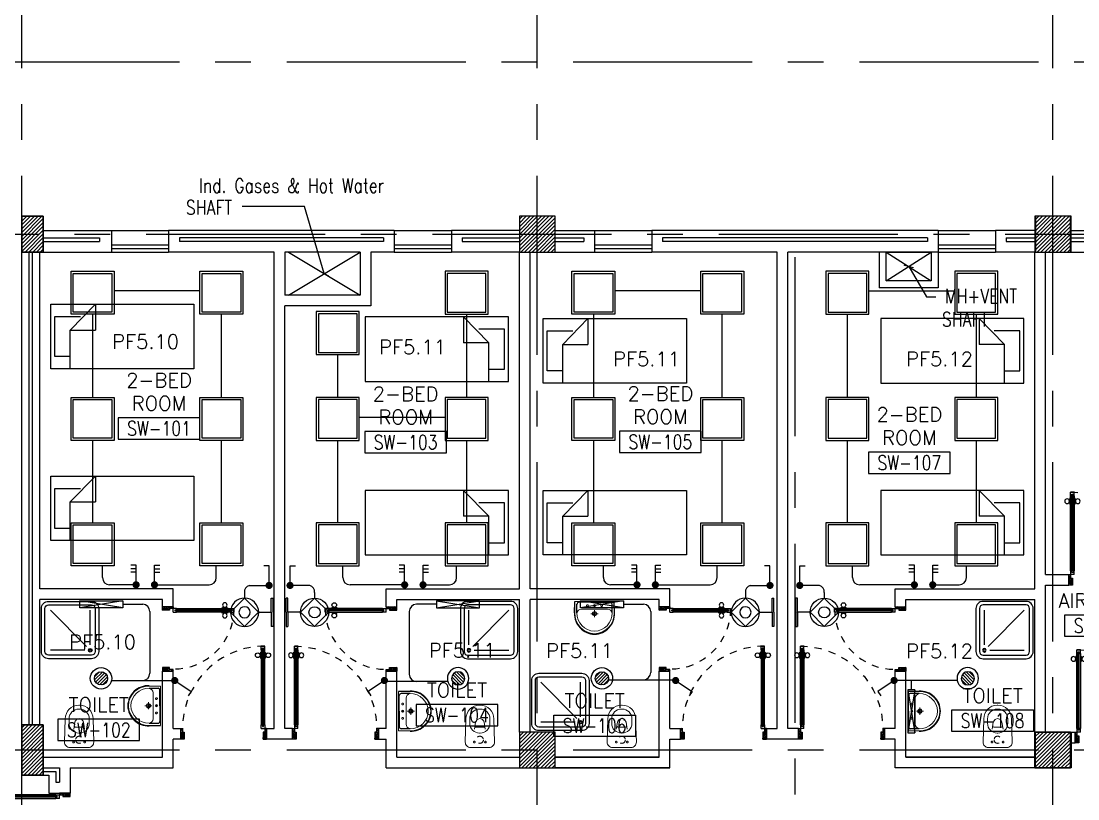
# Model space of a CAD drawing. Extents: x -0.3 to 93.5, y -1.1 to 78.4.
# Drawn here: x 50.62 to 65.38, y 56.69 to 67.54 of the extents above; entities that cross this region are included whole.
import ezdxf
from ezdxf.enums import TextEntityAlignment as Align

# ---------------------------------------------------------------- set-up
doc = ezdxf.new("R2010")
doc.units = 0
doc.header["$MEASUREMENT"] = 0
doc.header["$PDMODE"] = 34
for name, pattern in [('CENTERX2', [4, 2.5, -0.5, 0.5, -0.5]), ('DASHED', [0.75, 0.5, -0.25]), ('HIDDEN', [0.375, 0.25, -0.125]), ('HIDDEN2', [0.1875, 0.125, -0.0625])]:
    doc.linetypes.add(name, pattern=pattern)
doc.layers.get('0').update_dxf_attribs({"linetype": 'CONTINUOUS'})
doc.layers.get('DEFPOINTS').update_dxf_attribs({"linetype": 'CONTINUOUS'})
for name, color, linetype in [('AX-DIM', 11, 'CONTINUOUS'), ('AXES', 11, 'CENTERX2'), ('COL', 11, 'CONTINUOUS'), ('DOOR', 7, 'CONTINUOUS'), ('E-CLINE', 2, 'CONTINUOUS'), ('E-LEGEND', 3, 'CONTINUOUS'), ('E-LITE', 4, 'CONTINUOUS'), ('E-SWITCH', 4, 'CONTINUOUS'), ('E-TEXT', 4, 'CONTINUOUS'), ('FIX', 11, 'CONTINUOUS'), ('FUR', 11, 'CONTINUOUS'), ('HAT', 11, 'CONTINUOUS'), ('INSUL', 11, 'CONTINUOUS'), ('RM-BOX', 11, 'CONTINUOUS'), ('RM-NAME', 11, 'CONTINUOUS'), ('RM-NO', 11, 'CONTINUOUS'), ('SHAFT', 11, 'CONTINUOUS'), ('WALL', 11, 'CONTINUOUS'), ('WIN', 11, 'CONTINUOUS')]:
    doc.layers.add(name, color=color, linetype=linetype)
doc.styles.add('ROMANS', font='ROMANS.shx', dxfattribs={"width": 0.6})
doc.dimstyles.new('STANDARD in', dxfattribs={"dimtxt": 0.24, "dimasz": 0.1, "dimexe": 0.07, "dimexo": 0.05, "dimgap": 0.05, "dimtad": 1, "dimdec": 0, "dimlfac": 1000, "dimzin": 0, "dimdsep": 46, "dimtxsty": 'ROMANS', "dimblk": 'ARCHTICK', "dimcen": 0.05, "dimdle": 0.05, "dimclrd": 7, "dimclre": 7, "dimclrt": 2, "dimadec": 0, "dimazin": 0, "dimtfac": 1, "dimtdec": 0, "dimtmove": 2, "dimatfit": 3, "dimldrblk": 'ARCHTICK', "dimfxl": 0, "dimtolj": 1, "dimtzin": 0, "dimarcsym": 0})

# ---------------------------------------------------------------- blocks, each defined once
blk = doc.blocks.new('_ARCHTICK')
at = {"color": 0, "linetype": 'ByBlock', "const_width": 0.15}
blk.add_lwpolyline([(-0.5, -0.5), (0.5, 0.5)], dxfattribs=at)
blk = doc.blocks.new('*D137')
at = {"layer": 'AX-DIM', "color": 7, "lineweight": -2, "ltscale": 0.3}
for p, q in [((8.572, 72.392), (8.572, 77.068)), ((83.282, 64.87), (83.282, 77.068)), ((8.522, 76.998), (83.332, 76.998))]:
    blk.add_line(p, q, dxfattribs=at)
at = {"layer": 'DEFPOINTS', "color": 0, "ltscale": 0.3}
for p in [(83.282, 76.998), (8.572, 72.342), (83.282, 64.82)]:
    blk.add_point(p, dxfattribs=at)
at = {"layer": 'AX-DIM', "color": 7, "lineweight": -2, "ltscale": 0.3, "xscale": 0.1, "yscale": 0.1, "zscale": 0.1, "rotation": 180}
blk.add_blockref('_ARCHTICK', (8.572, 76.998), dxfattribs=at)
at = {"layer": 'AX-DIM', "color": 7, "lineweight": -2, "ltscale": 0.3, "xscale": 0.1, "yscale": 0.1, "zscale": 0.1}
blk.add_blockref('_ARCHTICK', (83.282, 76.998), dxfattribs=at)
at = {"layer": 'AX-DIM', "color": 2, "ltscale": 0.3, "insert": (45.927, 77.168), "char_height": 0.24, "attachment_point": 5, "style": 'ROMANS'}
blk.add_mtext('\\A1;74710', dxfattribs=at)
blk = doc.blocks.new('RM1')
at = {"layer": 'RM-BOX'}
blk.add_lwpolyline([(570, -200), (-570, -200), (-570, -500), (570, -500)], close=True, dxfattribs=at)
at = {"layer": 'RM-NAME', "style": 'ROMANS'}
for tag, p in [('ROOMNAME1', (0, 324)), ('ROOMNAME2', (0, 0))]:
    blk.add_attdef(tag, text='', height=200, dxfattribs=at).set_placement(p, align=Align.MIDDLE)
at = {"layer": 'RM-NO', "style": 'ROMANS', "width": 0.8}
blk.add_attdef('ROOMNO', text='', height=200, dxfattribs=at).set_placement((0, -350), align=Align.MIDDLE)
blk = doc.blocks.new('*X84')
at = {"color": 0}
for p, q in [((227929, 169910), (228408, 170390)), ((227929, 169963), (228355, 170390)), ((227929, 170017), (228302, 170390)), ((227929, 170070), (228249, 170390)), ((227929, 170123), (228196, 170390)), ((227929, 170176), (228143, 170390)), ((227929, 170229), (228090, 170390)), ((227929, 170282), (228037, 170390)), ((227929, 170335), (227984, 170390)), ((227961, 169890), (228429, 170357)), ((228014, 169890), (228429, 170304)), ((228067, 169890), (228429, 170251)), ((228120, 169890), (228429, 170198)), ((228173, 169890), (228429, 170145)), ((228226, 169890), (228429, 170092)), ((228279, 169890), (228429, 170039)), ((228332, 169890), (228429, 169986)), ((228385, 169890), (228429, 169933))]:
    blk.add_line(p, q, dxfattribs=at)
blk = doc.blocks.new('*X83')
at = {"color": 0}
for p, q in [((227929, 177123), (228395, 177590)), ((227929, 177176), (228342, 177590)), ((227929, 177229), (228289, 177590)), ((227929, 177282), (228236, 177590)), ((227929, 177335), (228183, 177590)), ((227929, 177388), (228130, 177590)), ((227929, 177441), (228077, 177590)), ((227929, 177494), (228024, 177590)), ((227929, 177547), (227971, 177590)), ((227948, 177090), (228429, 177570)), ((228001, 177090), (228429, 177517)), ((228054, 177090), (228429, 177464)), ((228107, 177090), (228429, 177411)), ((228161, 177090), (228429, 177358)), ((228214, 177090), (228429, 177305)), ((228267, 177090), (228429, 177252)), ((228320, 177090), (228429, 177199)), ((228373, 177090), (228429, 177146))]:
    blk.add_line(p, q, dxfattribs=at)
blk = doc.blocks.new('*X85')
at = {"color": 0}
for p, q in [((235129, 169898), (235620, 170390)), ((235129, 169951), (235567, 170390)), ((235129, 170004), (235514, 170390)), ((235129, 170057), (235461, 170390)), ((235129, 170110), (235408, 170390)), ((235129, 170163), (235355, 170390)), ((235129, 170216), (235302, 170390)), ((235129, 170269), (235249, 170390)), ((235129, 170322), (235196, 170390)), ((235129, 170375), (235143, 170390)), ((235173, 169890), (235629, 170345)), ((235226, 169890), (235629, 170292)), ((235279, 169890), (235629, 170239)), ((235332, 169890), (235629, 170186)), ((235385, 169890), (235629, 170133)), ((235439, 169890), (235629, 170080)), ((235492, 169890), (235629, 170027)), ((235545, 169890), (235629, 169974)), ((235598, 169890), (235629, 169921))]:
    blk.add_line(p, q, dxfattribs=at)
blk = doc.blocks.new('COL50')
at = {"layer": 'COL'}
blk.add_lwpolyline([(-250, 250), (-250, -250), (250, -250), (250, 250)], close=True, dxfattribs=at)
blk = doc.blocks.new('*X82')
at = {"color": 0}
for p, q in [((235129, 177110), (235608, 177590)), ((235129, 177163), (235555, 177590)), ((235129, 177217), (235502, 177590)), ((235129, 177270), (235449, 177590)), ((235129, 177323), (235396, 177590)), ((235129, 177376), (235343, 177590)), ((235129, 177429), (235290, 177590)), ((235129, 177482), (235237, 177590)), ((235129, 177535), (235184, 177590)), ((235161, 177090), (235629, 177557)), ((235214, 177090), (235629, 177504)), ((235267, 177090), (235629, 177451)), ((235320, 177090), (235629, 177398)), ((235373, 177090), (235629, 177345)), ((235426, 177090), (235629, 177292)), ((235479, 177090), (235629, 177239)), ((235532, 177090), (235629, 177186)), ((235585, 177090), (235629, 177133))]:
    blk.add_line(p, q, dxfattribs=at)
blk = doc.blocks.new('DOOR100')
at = {"layer": 'DOOR', "color": 0, "linetype": 'ByBlock'}
for p, q in [((-82, 1205), (-91, 1205)), ((-91, 1205), (-91, 1140)), ((-75, 1218), (-82, 1218)), ((-82, 1128), (-82, 1218)), ((-82, 1205), (-82, 1140)), ((-25, 1300), (-75, 1300)), ((-75, 1300), (-25, 1300)), ((-75, 1250), (-75, 1300)), ((-58, 1250), (-75, 1250)), ((-42, 1270), (-58, 1270)), ((-58, 1250), (-58, 1270)), ((-42, 1250), (-42, 1270)), ((-25, 1250), (-42, 1250)), ((-25, 1250), (-25, 1300)), ((-25, 1218), (-18, 1218)), ((-18, 1128), (-18, 1218)), ((-18, 1205), (-9, 1205)), ((-18, 1205), (-18, 1140)), ((-9, 1205), (-9, 1140)), ((-82, 1140), (-91, 1140)), ((-75, 1128), (-82, 1128)), ((-25, 1128), (-18, 1128)), ((-18, 1140), (-9, 1140)), ((-1200, 0), (-1200, 150)), ((-1200, 150), (-1175, 150)), ((-1200, 150), (-1200, 0)), ((-1175, 150), (-1175, 100)), ((-75, 200), (-58, 200)), ((-75, 150), (-75, 200)), ((-75, 150), (-25, 150)), ((-58, 200), (-58, 180)), ((-58, 180), (-42, 180)), ((-42, 200), (-25, 200)), ((-42, 180), (-42, 200)), ((-25, 200), (-25, 150)), ((0, 150), (-25, 150)), ((-25, 150), (-25, 100)), ((0, 150), (0, 0)), ((-1150, 0), (-1200, 0)), ((-1175, 100), (-1150, 100)), ((-1150, 100), (-1150, 0)), ((-50, 100), (-50, 0)), ((-25, 100), (-50, 100)), ((-50, 0), (0, 0))]:
    blk.add_line(p, q, dxfattribs=at)
at = {"layer": 'DOOR', "linetype": 'ByBlock'}
for p, q in [((-75, 1250), (-75, 200)), ((-58, 200), (-58, 1250)), ((-42, 200), (-42, 1250)), ((-25, 200), (-25, 1250)), ((0, 0), (0, 150))]:
    blk.add_line(p, q, dxfattribs=at)
at = {"layer": 'DOOR', "color": 9, "linetype": 'ByBlock'}
for p, q in [((-1150, 0), (-1200, 114)), ((-1150, 0), (-1200, 40)), ((-1150, 0), (-1163, 100)), ((-50, 0), (0, 114)), ((-50, 0), (-37, 100)), ((-50, 0), (0, 40))]:
    blk.add_line(p, q, dxfattribs=at)
at = {"layer": 'DOOR', "color": 0, "linetype": 'ByBlock'}
for centre in [(-124, 1173), (24, 1173)]:
    blk.add_circle(centre, 32.4, dxfattribs=at)
at = {"layer": 'DOOR', "linetype": 'HIDDEN', "ltscale": 0.5}
blk.add_arc((-25, 150), 1150, 90, 180.0001, dxfattribs=at)
at = {"layer": 'DOOR', "color": 9, "linetype": 'ByBlock'}
for centre, radius, start, end in [((-1150, 0), 154, 103.7142, 108.8947), ((-50, 0), 154, 71.1053, 76.2858), ((-1150, 0), 134, 100.72, 111.8402), ((-1150, 0), 94.4, 90, 121.9818), ((-1150, 0), 74.4, 90, 132.2236), ((-1150, 0), 54.4, 90, 156.7926), ((-1150, 0), 34.4, 90, 180), ((-1150, 0), 14.4, 90, 180), ((-50, 0), 94.4, 58.0182, 90), ((-50, 0), 74.4, 47.7764, 90), ((-50, 0), 54.4, 23.2074, 90), ((-50, 0), 34.4, 0, 90), ((-50, 0), 14.4, 0, 90), ((-50, 0), 134, 68.1598, 79.28), ((-50, 0), 114, 64.0838, 77.3774)]:
    blk.add_arc(centre, radius, start, end, dxfattribs=at)
blk = doc.blocks.new('DOOR90')
at = {"layer": 'DOOR', "color": 0, "linetype": 'ByBlock'}
for p, q in [((-150, 0), (-150, -25)), ((-150, 0), (0, 0)), ((0, -50), (0, 0)), ((-1000, -25), (-1000, -75)), ((-1000, -75), (-1000, -25)), ((-950, -25), (-1000, -25)), ((-950, -75), (-1000, -75)), ((-970, -42), (-970, -58)), ((-950, -42), (-970, -42)), ((-950, -58), (-970, -58)), ((-950, -25), (-950, -42)), ((-950, -58), (-950, -75)), ((-918, -25), (-918, -18)), ((-828, -18), (-918, -18)), ((-918, -75), (-918, -82)), ((-828, -82), (-918, -82)), ((-905, -18), (-905, -9)), ((-905, -9), (-840, -9)), ((-905, -18), (-840, -18)), ((-905, -82), (-905, -91)), ((-905, -82), (-840, -82)), ((-905, -91), (-840, -91)), ((-840, -18), (-840, -9)), ((-840, -82), (-840, -91)), ((-828, -25), (-828, -18)), ((-828, -75), (-828, -82)), ((-200, -42), (-200, -25)), ((-200, -25), (-150, -25)), ((-180, -42), (-200, -42)), ((-200, -75), (-200, -58)), ((-200, -58), (-180, -58)), ((-150, -75), (-200, -75)), ((-180, -58), (-180, -42)), ((-150, -75), (-150, -25)), ((-150, -25), (-100, -25)), ((-100, -25), (-100, -50)), ((-100, -50), (0, -50)), ((-150, -900), (-150, -875)), ((-150, -875), (-100, -875)), ((-100, -850), (0, -850)), ((-100, -875), (-100, -850)), ((0, -850), (0, -900)), ((0, -900), (-150, -900)), ((-150, -900), (0, -900))]:
    blk.add_line(p, q, dxfattribs=at)
at = {"layer": 'DOOR', "color": 9, "linetype": 'ByBlock'}
for p, q in [((0, -50), (-114, 0)), ((0, -50), (-40, 0)), ((0, -50), (-100, -37)), ((0, -850), (-114, -900)), ((0, -850), (-100, -863)), ((0, -850), (-40, -900))]:
    blk.add_line(p, q, dxfattribs=at)
at = {"layer": 'DOOR', "linetype": 'ByBlock'}
for p, q in [((-200, -25), (-950, -25)), ((-200, -42), (-950, -42)), ((-200, -58), (-950, -58)), ((-950, -75), (-200, -75))]:
    blk.add_line(p, q, dxfattribs=at)
at = {"layer": 'DOOR', "color": 0, "linetype": 'ByBlock'}
for centre in [(-873, 24), (-873, -124)]:
    blk.add_circle(centre, 32.4, dxfattribs=at)
at = {"layer": 'DOOR', "color": 9, "linetype": 'ByBlock'}
for centre, radius, start, end in [((0, -50), 154, 161.1053, 166.2858), ((0, -50), 134, 158.1598, 169.28), ((0, -50), 94.4, 148.0182, 180), ((0, -50), 74.4, 137.7764, 180), ((0, -50), 114, 154.0838, 167.3774), ((0, -50), 54.4, 113.2074, 180), ((0, -50), 34.4, 90, 180), ((0, -50), 14.4, 90, 180), ((0, -850), 134, 190.72, 201.8402), ((0, -850), 94.4, 180, 211.9818), ((0, -850), 74.4, 180, 222.2236), ((0, -850), 54.4, 180, 246.7926), ((0, -850), 34.4, 180, 270), ((0, -850), 14.4, 180, 270), ((0, -850), 154, 193.7142, 198.8947)]:
    blk.add_arc(centre, radius, start, end, dxfattribs=at)
at = {"layer": 'DOOR', "linetype": 'HIDDEN', "ltscale": 0.5}
blk.add_arc((-150, -25), 850, 180, 270, dxfattribs=at)
blk = doc.blocks.new('C-300')
at = {"layer": 'HAT', "linetype": 'ByBlock', "ltscale": 0.3}
h = blk.add_hatch(dxfattribs=at)
h.set_pattern_fill('ANSI31', color=8, scale=300, style=0)
h.set_pattern_definition([(45, (-258496.182, -82361.005), (-26.5165043, 26.5165043), [])])
h.paths.add_polyline_path([(300, 500), (0, 500), (0, 250), (300, 250)])
h.paths.add_polyline_path([(300, 250), (0, 250), (0, 0), (300, 0)])
at = {"layer": 'COL'}
blk.add_lwpolyline([(0, 500), (300, 500), (300, 0), (0, 0)], close=True, dxfattribs=at)
blk = doc.blocks.new('A$C1DFA4FE8')
at = {"layer": 'DOOR', "color": 0, "linetype": 'ByBlock'}
for p, q in [((0, 1631), (0, 1581)), ((0, 1581), (0, 1631)), ((50, 1631), (0, 1631)), ((50, 1631), (50, 1614)), ((750, 1614), (750, 1631)), ((750, 1631), (800, 1631)), ((950, 1656), (800, 1656)), ((800, 1656), (800, 1631)), ((800, 1581), (800, 1631)), ((800, 1631), (850, 1631)), ((850, 1631), (850, 1606)), ((950, 1606), (950, 1656)), ((50, 1581), (0, 1581)), ((30, 1614), (30, 1598)), ((50, 1614), (30, 1614)), ((50, 1598), (30, 1598)), ((50, 1598), (50, 1581)), ((770, 1614), (750, 1614)), ((750, 1581), (750, 1598)), ((750, 1598), (770, 1598)), ((800, 1581), (750, 1581)), ((770, 1598), (770, 1614)), ((850, 1606), (950, 1606)), ((0, 81), (0, 131)), ((0, 131), (0, 81)), ((50, 131), (0, 131)), ((50, 81), (0, 81)), ((30, 98), (30, 114)), ((50, 114), (30, 114)), ((50, 98), (30, 98)), ((50, 114), (50, 131)), ((50, 81), (50, 98)), ((83, 131), (83, 138)), ((173, 138), (83, 138)), ((83, 81), (83, 74)), ((173, 74), (83, 74)), ((95, 138), (95, 147)), ((95, 147), (160, 147)), ((95, 138), (160, 138)), ((95, 74), (95, 65)), ((95, 74), (160, 74)), ((95, 65), (160, 65)), ((160, 138), (160, 147)), ((160, 74), (160, 65)), ((173, 131), (173, 138)), ((173, 81), (173, 74)), ((750, 131), (750, 114)), ((800, 131), (750, 131)), ((750, 114), (770, 114)), ((750, 98), (750, 81)), ((770, 98), (750, 98)), ((750, 81), (800, 81)), ((770, 114), (770, 98)), ((800, 131), (800, 81)), ((800, 56), (800, 81)), ((800, 81), (850, 81)), ((950, 56), (800, 56)), ((850, 106), (950, 106)), ((850, 81), (850, 106)), ((950, 106), (950, 56))]:
    blk.add_line(p, q, dxfattribs=at)
at = {"layer": 'DOOR', "linetype": 'ByBlock'}
for p, q in [((750, 1631), (50, 1631)), ((750, 1614), (50, 1614)), ((750, 1598), (50, 1598)), ((50, 1581), (750, 1581)), ((50, 131), (750, 131)), ((750, 114), (50, 114)), ((750, 98), (50, 98)), ((750, 81), (50, 81))]:
    blk.add_line(p, q, dxfattribs=at)
at = {"layer": 'DOOR', "color": 9, "linetype": 'ByBlock'}
for p, q in [((950, 1606), (837, 1656)), ((950, 1606), (910, 1656)), ((950, 1606), (850, 1619)), ((950, 106), (837, 56)), ((950, 106), (850, 93)), ((950, 106), (910, 56))]:
    blk.add_line(p, q, dxfattribs=at)
at = {"layer": 'DOOR', "color": 0, "linetype": 'ByBlock'}
for centre in [(128, 179), (128, 32)]:
    blk.add_circle(centre, 32.4, dxfattribs=at)
at = {"layer": 'DOOR', "linetype": 'HIDDEN', "ltscale": 0.5}
for centre, start, end in [((752, 1606), 178.0938, 273.7249), ((752, 106), 86.2751, 181.9062)]:
    blk.add_arc(centre, 752, start, end, dxfattribs=at)
at = {"layer": 'DOOR', "color": 9, "linetype": 'ByBlock'}
for centre, radius, start, end in [((950, 1606), 154, 161.1053, 166.2858), ((950, 1606), 134, 158.1598, 169.28), ((950, 1606), 114, 154.0838, 167.3774), ((950, 1606), 94.4, 148.0182, 180), ((950, 1606), 74.4, 137.7764, 180), ((950, 1606), 54.4, 113.2074, 180), ((950, 1606), 34.4, 90, 180), ((950, 1606), 14.4, 90, 180), ((950, 106), 154, 193.7142, 198.8947), ((950, 106), 134, 190.72, 201.8402), ((950, 106), 114, 192.6226, 205.9162), ((950, 106), 94.4, 180, 211.9818), ((950, 106), 74.4, 180, 222.2236), ((950, 106), 54.4, 180, 246.7926), ((950, 106), 34.4, 180, 270), ((950, 106), 14.4, 180, 270)]:
    blk.add_arc(centre, radius, start, end, dxfattribs=at)
blk = doc.blocks.new('LAV1')
at = {"layer": 'FIX', "linetype": 'ByBlock', "ltscale": 0.3}
for p, q in [((-280, 210), (-275, 50)), ((-245, 210), (-245, 85)), ((245, 210), (245, 85)), ((280, 210), (275, 50)), ((0, 60), (-220, 60)), ((0, 60), (220, 60))]:
    blk.add_line(p, q, dxfattribs=at)
at = {"layer": 'FIX', "linetype": 'Continuous', "lineweight": 20}
for p, q in [((-275, 210), (-275, 50)), ((0, 155), (-181, 155)), ((0, 155), (181, 155)), ((275, 210), (275, 50)), ((0, 50), (-275, 50)), ((0, 50), (-252, 50)), ((0, 50), (252, 50)), ((0, 50), (275, 50))]:
    blk.add_line(p, q, dxfattribs=at)
at = {"layer": 'FIX', "linetype": 'DASHED', "lineweight": 20, "ltscale": 0.05}
for p, q in [((50, 220), (-50, 220)), ((0, 170), (0, 270)), ((0, 170), (0, 270))]:
    blk.add_line(p, q, dxfattribs=at)
at = {"layer": 'FIX', "lineweight": 20}
for p, q in [((16, 107), (-15, 107)), ((0, 92), (0, 123))]:
    blk.add_line(p, q, dxfattribs=at)
for centre, radius in [((0, 220), 29.5), ((0, 220), 22.5), ((0, 107), 15.5)]:
    blk.add_circle(centre, radius, dxfattribs=at)
at = {"layer": 'FIX', "linetype": 'HIDDEN', "lineweight": 20, "ltscale": 0.05}
for centre in [(-100, 107), (100, 107)]:
    blk.add_circle(centre, 12.4, dxfattribs=at)
at = {"layer": 'FIX', "linetype": 'ByBlock', "ltscale": 0.3}
for centre, radius, start, end in [((7, 220), 287, 91.3776, 182.0064), ((-7, 220), 287, 357.9936, 88.6224), ((-220, 85), 24.9, 179.7021, 269.9486), ((220, 85), 24.9, 270.0514, 0.2979)]:
    blk.add_arc(centre, radius, start, end, dxfattribs=at)
at = {"layer": 'FIX', "linetype": 'Continuous', "lineweight": 20}
for centre, radius, start, end in [((8, 217), 283, 91.6988, 181.351), ((8, 212), 253, 91.7328, 180.4884), ((-8, 217), 283, 358.649, 88.3012), ((-8, 212), 253, 359.5116, 88.2672), ((-179, 222), 66.9, 190.2006, 268.0786), ((179, 222), 66.9, 271.9214, 349.7994)]:
    blk.add_arc(centre, radius, start, end, dxfattribs=at)
blk = doc.blocks.new('SHR1')
at = {"layer": 'FIX'}
for p, q in [((-196, 196), (-700, 700)), ((-143, 218), (-143, 700)), ((-218, 143), (-700, 143))]:
    blk.add_line(p, q, dxfattribs=at)
for points in [[(-825, 125), (-825, 725, -0.414214), (-725, 825), (-125, 825, -0.414214), (-25, 725), (-25, 125, -0.414214), (-125, 25), (-725, 25, -0.414214)], [(-775, 125), (-775, 725, -0.414214), (-725, 775), (-125, 775, -0.414214), (-75, 725), (-75, 125, -0.414214), (-125, 75), (-725, 75, -0.414214)]]:
    blk.add_lwpolyline(points, format="xyb", close=True, dxfattribs=at)
for radius in [25, 15]:
    blk.add_circle((-143, 143), radius, dxfattribs=at)
blk = doc.blocks.new('WC1')
at = {"layer": 'FIX', "lineweight": 20}
for p, q in [((-210, 204), (-538, 194)), ((-727, 5), (-727, -5)), ((-674, 5), (-674, -5)), ((-534, 24), (-540, 0)), ((-540, 0), (-534, -24)), ((-475, 141), (-538, 141)), ((-395, 76), (-490, 60)), ((-339, 5), (-339, -5)), ((-538, -141), (-475, -141)), ((-490, -60), (-395, -76)), ((-538, -194), (-210, -204))]:
    blk.add_line(p, q, dxfattribs=at)
at = {"layer": 'FIX', "linetype": 'Continuous', "lineweight": 20}
blk.add_line((-420, -47), (-420, 45), dxfattribs=at)
at = {"layer": 'FIX', "lineweight": 20}
blk.add_lwpolyline([(-213, -204), (-210, -204, 0.414214), (-137, -131), (-137, 0), (-137, 131, 0.414214), (-210, 204)], format="xyb", dxfattribs=at)
at = {"layer": 'FIX', "linetype": 'HIDDEN2', "lineweight": 20, "ltscale": 0.3}
blk.add_circle((-245, 0), 49.8, dxfattribs=at)
at = {"layer": 'FIX', "linetype": 'HIDDEN', "lineweight": 20, "ltscale": 0.05}
for centre in [(-213, 78), (-213, -77)]:
    blk.add_circle(centre, 11.6, dxfattribs=at)
at = {"layer": 'FIX', "lineweight": 20}
for centre, radius, start, end in [((-538, 5), 189, 90, 180), ((-538, 5), 136, 90, 180), ((-473, -7), 68.2, 128.9242, 152.8468), ((-464, -18), 82, 108.496, 128.9242), ((-475, 5), 136, 360, 90), ((-538, -5), 189, 180, 270), ((-538, -5), 136, 180, 270), ((-473, 7), 68.2, 207.1532, 231.0758), ((-464, 18), 82, 231.0758, 251.504), ((-475, -5), 136, 270, 0)]:
    blk.add_arc(centre, radius, start, end, dxfattribs=at)
at = {"layer": 'FIX', "linetype": 'Continuous', "lineweight": 20}
for centre, start, end in [((-443, 46), 357.6662, 91.6121), ((-442, -46), 268.3879, 2.3338)]:
    blk.add_arc(centre, 22.3, start, end, dxfattribs=at)
blk = doc.blocks.new('*X49')
at = {"color": 0}
for p, q in [((21548.527, 18540.142), (21548.801, 18540.415)), ((21548.529, 18539.966), (21548.977, 18540.414)), ((21548.584, 18539.845), (21549.098, 18540.359)), ((21548.672, 18539.756), (21549.187, 18540.271)), ((21548.793, 18539.7), (21549.243, 18540.15)), ((21548.966, 18539.696), (21549.246, 18539.977))]:
    blk.add_line(p, q, dxfattribs=at)
blk = doc.blocks.new('SPOT')
at = {"layer": 'E-LITE'}
for radius in [0.6, 0.369]:
    blk.add_circle((0, 0), radius, dxfattribs=at)
at = {"layer": 'E-LITE', "color": 8}
blk.add_blockref('*X49', (-21548.886, -18540.056), dxfattribs=at)
blk = doc.blocks.new('MR20')
at = {"layer": 'E-LITE'}
for p, q in [((-300, 100), (-300, 0)), ((-300, 100), (-300, 0)), ((-300, 0), (300, 0)), ((-300, 0), (300, 0)), ((-300, 0), (300, 0)), ((-300, 0), (-300, 0)), ((300, 0), (300, 100)), ((300, 0), (300, 100)), ((300, 0), (300, 0))]:
    blk.add_line(p, q, dxfattribs=at)
at = {"layer": 'E-LITE', "color": 3}
blk.add_line((300, 100), (-300, 100), dxfattribs=at)
at = {"layer": 'E-LITE', "color": 8}
for p, q in [((300, 0), (-300, 100)), ((300, 100), (-300, 0))]:
    blk.add_line(p, q, dxfattribs=at)
blk = doc.blocks.new('NL')
at = {"layer": 'E-LEGEND'}
blk.add_line((0, -193), (25, -193), dxfattribs=at)
at = {"layer": 'E-LITE'}
for p, q in [((0, 5), (0, 203)), ((25, 203), (0, 203)), ((25, 5), (25, 203)), ((0, 5), (0, -193)), ((25, 5), (25, -193))]:
    blk.add_line(p, q, dxfattribs=at)
at = {"layer": 'E-LITE', "color": 2}
blk.add_line((201, 5), (25, 5), dxfattribs=at)
at = {"layer": 'E-LITE', "color": 5}
blk.add_circle((398, 5), 198, dxfattribs=at)
at = {"layer": 'E-SWITCH', "color": 2}
for p, q in [((201, 5), (398, 203)), ((398, 203), (596, 5)), ((398, -193), (201, 5)), ((596, 5), (398, -193))]:
    blk.add_line(p, q, dxfattribs=at)
at = {"layer": 'E-SWITCH'}
blk.add_circle((398, 5), 78.5, dxfattribs=at)
blk = doc.blocks.new('L42')
at = {"layer": 'E-LITE'}
for p, q in [((0.3, 0.3), (-0.3, 0.3)), ((-0.3, 0.3), (-0.3, -0.3)), ((0.3, -0.3), (0.3, 0.3)), ((-0.3, -0.3), (0.3, -0.3))]:
    blk.add_line(p, q, dxfattribs=at)
at = {"layer": 'E-LITE', "color": 8}
blk.add_lwpolyline([(-0.27, 0.27), (-0.27, -0.27), (0.27, -0.27), (0.27, 0.27)], close=True, dxfattribs=at)
blk = doc.blocks.new('1G1W')
for p, q in [((0, 0), (0.55, 0)), ((0.55, 0), (0.55, -0.15))]:
    blk.add_line(p, q)
at = {"const_width": 0.1}
blk.add_lwpolyline([(-0.05, 0, 1), (0.05, 0, 1)], format="xyb", close=True, dxfattribs=at)
blk = doc.blocks.new('3G1W')
for p, q in [((0, 0), (0.55, 0)), ((0.35, 0), (0.35, -0.15)), ((0.45, 0), (0.45, -0.15)), ((0.55, 0), (0.55, -0.15))]:
    blk.add_line(p, q)
at = {"const_width": 0.1}
blk.add_lwpolyline([(-0.05, 0, 1), (0.05, 0, 1)], format="xyb", close=True, dxfattribs=at)

msp = doc.modelspace()

# ---------------------------------------------------------------- hatches: boundary and pattern name
at = {"layer": 'HAT'}
h = msp.add_hatch(dxfattribs=at)
h.set_pattern_fill('ANSI31', color=256, scale=0.3, style=0)
h.set_pattern_definition([(45, (-197.92383, -18.041005), (-0.0265165043, 0.0265165043), [])])
h.paths.add_polyline_path([(50.9324, 57.72), (50.6324, 57.72), (50.6324, 57.37), (50.9324, 57.37)])
h.paths.add_polyline_path([(50.9324, 57.37), (50.6324, 57.37), (50.6324, 57.02), (50.9324, 57.02)])

# ---------------------------------------------------------------- linework, layer by layer
at = {"layer": 'AXES'}
for p, q in [((57.8324, -1.1143), (57.8324, 77.6984)), ((65.0324, -1.1143), (65.0324, 77.6984)), ((50.6324, -1.1143), (50.6324, 77.3484)), ((92.8324, 66.97), (40.7424, 66.97)), ((20.3674, 64.57), (92.8324, 64.57)), ((61.4324, 5.75), (61.4324, 64.57)), ((92.8324, 57.37), (40.7424, 57.37))]:
    msp.add_line(p, q, dxfattribs=at)
at = {"layer": 'COL'}
for points in [[(65.2824, 64.32), (65.2824, 64.82), (64.7824, 64.82), (64.7824, 64.32)], [(65.2896, 64.32), (65.2896, 64.82), (64.7896, 64.82), (64.7896, 64.32)], [(50.9324, 57.72), (50.9324, 57.02), (50.6324, 57.02), (50.6324, 57.72)]]:
    msp.add_lwpolyline(points, close=True, dxfattribs=at)
at = {"layer": 'E-CLINE', "color": 4}
for p, q in [((53.1199, 63.7789), (51.9199, 63.7789)), ((60.1164, 63.7789), (58.9164, 63.7789)), ((62.4646, 63.7789), (63.6646, 63.7789)), ((51.6199, 63.4525), (51.6199, 62.2905)), ((53.4199, 62.2905), (53.4199, 63.4525)), ((56.8449, 63.4525), (56.8449, 62.2905)), ((58.6164, 63.4525), (58.6164, 62.2905)), ((60.4164, 62.2905), (60.4164, 63.4525)), ((62.1646, 62.2905), (62.1646, 63.4525)), ((63.9646, 63.4525), (63.9646, 62.2905)), ((55.0449, 62.2905), (55.0449, 62.8905)), ((55.3449, 62.0169), (56.5449, 62.0169)), ((51.6199, 61.6905), (51.6199, 60.5432)), ((53.4199, 60.5432), (53.4199, 61.6905)), ((55.0449, 60.5432), (55.0449, 61.6905)), ((56.8449, 61.6905), (56.8449, 60.5432)), ((58.6164, 61.6905), (58.6164, 60.5432)), ((60.4164, 60.5432), (60.4164, 61.6905)), ((62.1646, 60.5432), (62.1646, 61.6905)), ((63.9646, 61.6905), (63.9646, 60.5432)), ((52.0415, 59.4038), (52.3206, 59.4038)), ((56.4232, 59.4038), (56.1441, 59.4038)), ((59.038, 59.4038), (59.3171, 59.4038)), ((52.4206, 59.3038), (52.4206, 58.4407)), ((56.0441, 59.3038), (56.0441, 58.427)), ((59.4171, 59.3038), (59.4171, 58.452))]:
    msp.add_line(p, q, dxfattribs=at)
for centre, start, end in [((52.3206, 59.3038), 0, 90), ((56.1441, 59.3038), 90, 180), ((59.3171, 59.3038), 0, 90), ((52.3206, 58.4407), 270, 0), ((56.1441, 58.427), 180, 270), ((59.3171, 58.452), 270, 0)]:
    msp.add_arc(centre, 0.1, start, end, dxfattribs=at)
at = {"layer": 'E-LITE', "linetype": 'ByBlock', "ltscale": 0.3}
for p, q in [((53.743, 59.5674), (53.743, 59.49)), ((54.7217, 59.5674), (54.7217, 59.49)), ((60.7395, 59.5674), (60.7395, 59.49)), ((61.8414, 59.5674), (61.8414, 59.49))]:
    msp.add_line(p, q, dxfattribs=at)
at = {"layer": 'E-SWITCH', "color": 4}
for p, q in [((51.7587, 59.7759), (51.7587, 59.9432)), ((53.3483, 59.7759), (53.3483, 59.9432)), ((55.1164, 59.7759), (55.1164, 59.9432)), ((56.706, 59.7759), (56.706, 59.9432)), ((58.7552, 59.7759), (58.7552, 59.9432)), ((60.3448, 59.7759), (60.3448, 59.9432)), ((62.2361, 59.7759), (62.2361, 59.9432)), ((63.8258, 59.7759), (63.8258, 59.9432)), ((52.2034, 59.6759), (51.8587, 59.6759)), ((52.5101, 59.6759), (53.2483, 59.6759)), ((53.8105, 59.6674), (54.0861, 59.6674)), ((54.6543, 59.6674), (54.3786, 59.6674)), ((55.9546, 59.6759), (55.2164, 59.6759)), ((56.2613, 59.6759), (56.606, 59.6759)), ((59.2, 59.6759), (58.8552, 59.6759)), ((59.5067, 59.6759), (60.2448, 59.6759)), ((60.807, 59.6674), (61.0826, 59.6674)), ((61.774, 59.6674), (61.4983, 59.6674)), ((63.0743, 59.6759), (62.3361, 59.6759)), ((63.381, 59.6759), (63.7258, 59.6759)), ((51.8796, 58.3407), (52.793, 58.3407)), ((56.5851, 58.327), (55.6757, 58.327)), ((58.8118, 58.352), (59.7867, 58.352)), ((63.7049, 58.3381), (62.7916, 58.3381))]:
    msp.add_line(p, q, dxfattribs=at)
at = {"layer": 'E-SWITCH', "linetype": 'ByBlock', "ltscale": 0.3}
msp.add_line((63.0574, 58.212), (63.0574, 58.3381), dxfattribs=at)
at = {"layer": 'E-SWITCH', "color": 4}
for centre, radius, start, end in [((51.8587, 59.7759), 0.1, 180, 270), ((53.2483, 59.7759), 0.1, 270, 0), ((53.832, 59.5801), 0.0899, 103.8525, 188.14991), ((54.6327, 59.5801), 0.0899, 351.85009, 76.1475), ((55.2164, 59.7759), 0.1, 180, 270), ((56.606, 59.7759), 0.1, 270, 0), ((58.8552, 59.7759), 0.1, 180, 270), ((60.2448, 59.7759), 0.1, 270, 0), ((60.8285, 59.5801), 0.0899, 103.8525, 188.14991), ((61.7525, 59.5801), 0.0899, 351.85009, 76.1475), ((62.3361, 59.7759), 0.1, 180, 270), ((63.7258, 59.7759), 0.1, 270, 0)]:
    msp.add_arc(centre, radius, start, end, dxfattribs=at)
at = {"layer": 'FIX', "color": 32, "linetype": 'DASHED', "lineweight": 20, "ltscale": 0.05}
msp.add_line((56.0649, 57.8625), (56.0649, 57.9625), dxfattribs=at)
at = {"layer": 'FUR'}
for p, q in [((51.0356, 63.592), (53.0356, 63.592)), ((51.0356, 62.692), (51.0356, 63.592)), ((51.3072, 63.2308), (51.6607, 63.592)), ((51.6607, 63.592), (51.6607, 63.2308)), ((53.0356, 63.592), (53.0356, 62.692)), ((51.0911, 63.4198), (51.4508, 63.4198)), ((51.0911, 62.8619), (51.0911, 63.4198)), ((57.4288, 63.4156), (55.4288, 63.4156)), ((55.4288, 63.4156), (55.4288, 62.5156)), ((56.8038, 63.4156), (56.8038, 63.0544)), ((57.1572, 63.0544), (56.8038, 63.4156)), ((57.4288, 62.5156), (57.4288, 63.4156)), ((57.9153, 63.392), (59.9153, 63.392)), ((57.9153, 62.492), (57.9153, 63.392)), ((58.1869, 63.0308), (58.5403, 63.392)), ((58.5403, 63.392), (58.5403, 63.0308)), ((59.9153, 63.392), (59.9153, 62.492)), ((64.6288, 63.392), (62.6288, 63.392)), ((62.6288, 63.392), (62.6288, 62.492)), ((64.0038, 63.392), (64.0038, 63.0308)), ((64.3572, 63.0308), (64.0038, 63.392)), ((64.6288, 62.492), (64.6288, 63.392)), ((51.3072, 63.2308), (51.6607, 63.2308)), ((51.3072, 62.692), (51.3072, 63.2308)), ((57.3734, 63.2434), (57.0137, 63.2434)), ((57.3734, 62.6855), (57.3734, 63.2434)), ((57.9707, 63.2198), (58.3304, 63.2198)), ((57.9707, 62.6619), (57.9707, 63.2198)), ((64.5734, 63.2198), (64.2137, 63.2198)), ((64.5734, 62.6619), (64.5734, 63.2198)), ((57.1572, 63.0544), (56.8038, 63.0544)), ((57.1572, 62.5156), (57.1572, 63.0544)), ((58.1869, 63.0308), (58.5403, 63.0308)), ((58.1869, 62.492), (58.1869, 63.0308)), ((64.3572, 63.0308), (64.0038, 63.0308)), ((64.3572, 62.492), (64.3572, 63.0308)), ((51.3072, 62.8619), (51.0911, 62.8619)), ((53.0356, 62.692), (51.0356, 62.692)), ((57.1572, 62.6855), (57.3734, 62.6855)), ((58.1869, 62.6619), (57.9707, 62.6619)), ((64.3572, 62.6619), (64.5734, 62.6619)), ((55.4288, 62.5156), (57.4288, 62.5156)), ((59.9153, 62.492), (57.9153, 62.492)), ((62.6288, 62.492), (64.6288, 62.492)), ((51.0356, 61.1931), (53.0356, 61.1931)), ((51.0356, 60.2931), (51.0356, 61.1931)), ((51.3072, 60.832), (51.6607, 61.1931)), ((51.6607, 61.1931), (51.6607, 60.832)), ((53.0356, 61.1931), (53.0356, 60.2931)), ((51.0911, 61.021), (51.4508, 61.021)), ((51.0911, 60.463), (51.0911, 61.021)), ((57.4288, 60.9931), (55.4288, 60.9931)), ((55.4288, 60.9931), (55.4288, 60.0931)), ((56.8038, 60.9931), (56.8038, 60.632)), ((57.1572, 60.632), (56.8038, 60.9931)), ((57.4288, 60.0931), (57.4288, 60.9931)), ((57.9153, 60.9931), (59.9153, 60.9931)), ((57.9153, 60.0931), (57.9153, 60.9931)), ((58.1869, 60.632), (58.5403, 60.9931)), ((58.5403, 60.9931), (58.5403, 60.632)), ((59.9153, 60.9931), (59.9153, 60.0931)), ((64.6288, 60.9931), (62.6288, 60.9931)), ((62.6288, 60.9931), (62.6288, 60.0931)), ((64.0038, 60.9931), (64.0038, 60.632)), ((64.3572, 60.632), (64.0038, 60.9931)), ((64.6288, 60.0931), (64.6288, 60.9931)), ((51.3072, 60.832), (51.6607, 60.832)), ((51.3072, 60.2931), (51.3072, 60.832)), ((57.3734, 60.821), (57.0137, 60.821)), ((57.3734, 60.263), (57.3734, 60.821)), ((57.9707, 60.821), (58.3304, 60.821)), ((57.9707, 60.263), (57.9707, 60.821)), ((64.5734, 60.821), (64.2137, 60.821)), ((64.5734, 60.263), (64.5734, 60.821)), ((57.1572, 60.632), (56.8038, 60.632)), ((57.1572, 60.0931), (57.1572, 60.632)), ((58.1869, 60.632), (58.5403, 60.632)), ((58.1869, 60.0931), (58.1869, 60.632)), ((64.3572, 60.632), (64.0038, 60.632)), ((64.3572, 60.0931), (64.3572, 60.632)), ((51.3072, 60.463), (51.0911, 60.463)), ((53.0356, 60.2931), (51.0356, 60.2931)), ((57.1572, 60.263), (57.3734, 60.263)), ((58.1869, 60.263), (57.9707, 60.263)), ((64.3572, 60.263), (64.5734, 60.263)), ((55.4288, 60.0931), (57.4288, 60.0931)), ((59.9153, 60.0931), (57.9153, 60.0931)), ((62.6288, 60.0931), (64.6288, 60.0931))]:
    msp.add_line(p, q, dxfattribs=at)
at = {"layer": 'INSUL'}
for p, q in [((50.9324, 64.52), (51.7182, 64.52)), ((51.7182, 64.52), (51.7182, 64.47)), ((55.6824, 64.52), (52.8324, 64.52)), ((52.8324, 64.52), (52.8324, 64.47)), ((55.6824, 64.52), (55.6824, 64.47)), ((56.7824, 64.52), (57.5824, 64.52)), ((56.7824, 64.52), (56.7824, 64.47)), ((58.0824, 64.52), (58.4824, 64.52)), ((58.4824, 64.52), (58.4824, 64.47)), ((63.2824, 64.52), (59.5824, 64.52)), ((59.5824, 64.52), (59.5824, 64.47)), ((63.2824, 64.52), (63.2824, 64.47)), ((64.3824, 64.52), (64.7824, 64.52)), ((64.3824, 64.52), (64.3824, 64.47)), ((65.2824, 64.52), (66.2824, 64.52)), ((50.9324, 64.47), (51.7182, 64.47)), ((55.6824, 64.47), (52.8324, 64.47)), ((56.7824, 64.47), (57.5824, 64.47)), ((58.0824, 64.47), (58.4824, 64.47)), ((63.2824, 64.47), (59.5824, 64.47)), ((64.3824, 64.47), (64.7824, 64.47)), ((65.2824, 64.47), (66.2824, 64.47)), ((50.7324, 57.72), (50.7324, 64.32)), ((50.7824, 57.72), (50.7824, 64.32)), ((50.9324, 57.12), (51.1574, 57.12)), ((50.9324, 57.07), (51.1074, 57.07)), ((51.1074, 57.07), (51.1074, 56.92)), ((51.1574, 57.12), (51.1574, 56.92)), ((51.1074, 56.92), (51.1574, 56.92))]:
    msp.add_line(p, q, dxfattribs=at)
at = {"layer": 'SHAFT', "color": 6, "linetype": 'ByBlock', "ltscale": 0.3}
msp.add_line((57.4427, 64.57), (58.2156, 64.57), dxfattribs=at)
at = {"layer": 'SHAFT', "color": 251, "linetype": 'ByBlock'}
for p, q in [((54.3574, 64.32), (55.3574, 63.72)), ((54.3574, 63.72), (55.3574, 64.32)), ((62.7074, 64.32), (63.3324, 63.92)), ((62.7074, 63.92), (63.3324, 64.32))]:
    msp.add_line(p, q, dxfattribs=at)
at = {"layer": 'WALL'}
for p, q in [((50.9324, 64.62), (51.8824, 64.62)), ((51.8824, 64.62), (51.8824, 64.32)), ((55.8324, 64.62), (52.6824, 64.62)), ((52.6824, 64.62), (52.6824, 64.32)), ((55.8324, 64.62), (55.8324, 64.32)), ((56.6324, 64.62), (56.6324, 64.32)), ((57.5824, 64.62), (56.6324, 64.62)), ((58.0824, 64.62), (58.6324, 64.62)), ((58.6324, 64.62), (58.6324, 64.32)), ((63.4324, 64.62), (59.4324, 64.62)), ((59.4324, 64.62), (59.4324, 64.32)), ((63.4324, 64.62), (63.4324, 64.32)), ((64.2324, 64.62), (64.2324, 64.32)), ((64.7824, 64.62), (64.2324, 64.62)), ((65.2824, 64.62), (66.4324, 64.62)), ((50.6324, 57.72), (50.6324, 64.32)), ((50.8824, 59.62), (50.8824, 64.32)), ((50.9324, 64.32), (51.8824, 64.32)), ((54.1574, 64.32), (52.6824, 64.32)), ((54.1574, 57.67), (54.1574, 64.32)), ((55.3574, 64.32), (54.3074, 64.32)), ((54.3074, 64.32), (54.3074, 63.72)), ((55.3574, 64.32), (55.3574, 63.72)), ((55.8324, 64.32), (55.5074, 64.32)), ((55.5074, 64.32), (55.5074, 63.57)), ((57.5824, 64.32), (56.6324, 64.32)), ((57.5824, 59.62), (57.5824, 64.32)), ((57.7324, 59.62), (57.7324, 64.32)), ((58.0824, 64.32), (58.6324, 64.32)), ((61.1824, 64.32), (59.4324, 64.32)), ((61.1824, 57.67), (61.1824, 64.32)), ((63.4324, 64.32), (61.3324, 64.32)), ((61.3324, 57.67), (61.3324, 64.32)), ((62.6074, 64.32), (62.6074, 63.82)), ((63.4324, 64.32), (63.4324, 63.82)), ((64.7824, 64.32), (64.2324, 64.32)), ((64.7824, 59.62), (64.7824, 64.32)), ((64.9324, 59.82), (64.9324, 64.32)), ((65.2824, 64.32), (66.4324, 64.32)), ((63.4324, 63.82), (62.6074, 63.82)), ((55.3574, 63.72), (54.3074, 63.72)), ((54.3074, 57.67), (54.3074, 63.57)), ((55.5074, 63.57), (54.3074, 63.57)), ((64.9324, 57.62), (64.9324, 59.67)), ((52.7449, 59.62), (50.8824, 59.62)), ((52.7449, 59.37), (52.7449, 59.62)), ((55.7199, 59.62), (57.5824, 59.62)), ((55.7199, 59.37), (55.7199, 59.62)), ((59.6824, 59.62), (57.7324, 59.62)), ((59.6824, 59.37), (59.6824, 59.62)), ((62.8324, 59.62), (64.7824, 59.62)), ((62.8324, 59.37), (62.8324, 59.62)), ((52.5949, 59.47), (50.8824, 59.47)), ((50.8824, 57.72), (50.8824, 59.47)), ((52.5949, 59.37), (52.5949, 59.47)), ((52.7449, 59.37), (52.5949, 59.37)), ((55.7199, 59.37), (55.8699, 59.37)), ((55.8699, 59.47), (57.5824, 59.47)), ((55.8699, 59.37), (55.8699, 59.47)), ((57.5824, 57.62), (57.5824, 59.47)), ((57.7324, 57.62), (57.7324, 59.47)), ((59.5324, 59.47), (57.7324, 59.47)), ((59.5324, 59.37), (59.5324, 59.47)), ((59.6824, 59.37), (59.5324, 59.37)), ((62.8324, 59.37), (62.9824, 59.37)), ((62.9824, 59.47), (64.7824, 59.47)), ((62.9824, 59.37), (62.9824, 59.47)), ((64.7824, 57.62), (64.7824, 59.47)), ((50.6324, 57.72), (50.6324, 58.5913)), ((52.5949, 57.27), (52.5949, 58.47)), ((52.7449, 58.47), (52.5949, 58.47)), ((52.7449, 57.67), (52.7449, 58.47)), ((55.7199, 58.47), (55.8699, 58.47)), ((55.7199, 57.67), (55.7199, 58.47)), ((55.8699, 57.27), (55.8699, 58.47)), ((59.5324, 57.27), (59.5324, 58.47)), ((59.6824, 58.47), (59.5324, 58.47)), ((59.6824, 57.67), (59.6824, 58.47)), ((62.8324, 58.47), (62.9824, 58.47)), ((62.8324, 57.67), (62.8324, 58.47)), ((62.9824, 57.27), (62.9824, 58.47)), ((52.7449, 57.12), (52.7449, 57.52)), ((52.8511, 57.52), (52.7449, 57.52)), ((55.6136, 57.52), (55.7199, 57.52)), ((55.7199, 57.12), (55.7199, 57.52)), ((59.6824, 57.12), (59.6824, 57.52)), ((62.8324, 57.12), (62.8324, 57.52)), ((50.9324, 57.27), (52.5949, 57.27)), ((50.6324, 57.12), (50.6324, 57.02)), ((50.6324, 57.02), (51.0074, 57.02)), ((51.0074, 57.02), (51.0074, 56.77)), ((51.3074, 57.12), (51.3074, 56.77)), ((51.0074, 56.77), (51.3074, 56.77))]:
    msp.add_line(p, q, dxfattribs=at)
at = {"layer": 'WALL', "linetype": 'ByBlock'}
for p, q in [((64.9324, 59.82), (65.2574, 59.82)), ((64.9324, 59.67), (65.2574, 59.67)), ((52.7449, 57.67), (52.8511, 57.67)), ((52.8511, 57.67), (52.8511, 57.52)), ((54.0511, 57.67), (54.0511, 57.52)), ((54.0511, 57.67), (54.1574, 57.67)), ((54.4136, 57.67), (54.3074, 57.67)), ((54.4136, 57.67), (54.4136, 57.52)), ((55.7199, 57.67), (55.6136, 57.67)), ((55.6136, 57.67), (55.6136, 57.52)), ((59.6824, 57.67), (59.8324, 57.67)), ((61.0324, 57.67), (61.1824, 57.67)), ((61.4824, 57.67), (61.3324, 57.67)), ((62.8324, 57.67), (62.6824, 57.67)), ((65.2824, 57.6188), (65.3449, 57.6188)), ((54.4136, 57.52), (54.0511, 57.52)), ((59.6824, 57.52), (59.8324, 57.52)), ((61.4824, 57.52), (61.0324, 57.52)), ((62.8324, 57.52), (62.6824, 57.52)), ((65.2824, 57.4688), (65.3449, 57.4688)), ((55.8699, 57.27), (57.5824, 57.27)), ((58.0824, 57.27), (59.5324, 57.27)), ((59.5324, 57.27), (58.0824, 57.27)), ((64.7824, 57.27), (62.9824, 57.27)), ((62.9824, 57.27), (64.7824, 57.27)), ((51.3074, 57.12), (52.7449, 57.12)), ((55.7199, 57.12), (57.5824, 57.12)), ((58.0824, 57.12), (59.6824, 57.12)), ((59.6824, 57.12), (58.0824, 57.12)), ((64.7824, 57.12), (62.8324, 57.12))]:
    msp.add_line(p, q, dxfattribs=at)
at = {"layer": 'WALL', "color": 2, "linetype": 'ByBlock'}
for p, q in [((65.2574, 59.67), (65.2574, 59.82)), ((59.8324, 57.52), (59.8324, 57.67)), ((61.0324, 57.52), (61.0324, 57.67)), ((61.4824, 57.52), (61.4824, 57.67)), ((62.6824, 57.52), (62.6824, 57.67)), ((65.3449, 57.4688), (65.3449, 57.6188))]:
    msp.add_line(p, q, dxfattribs=at)
at = {"layer": 'WALL', "linetype": 'ByBlock', "ltscale": 0.3}
for points in [[(50.9324, 64.82), (50.6324, 64.82), (50.6324, 64.32), (50.9324, 64.32)], [(58.0824, 64.82), (57.5824, 64.82), (57.5824, 64.32), (58.0824, 64.32)], [(65.2824, 64.82), (64.7824, 64.82), (64.7824, 64.32), (65.2824, 64.32)], [(50.9324, 57.72), (50.6324, 57.72), (50.6324, 57.02), (50.9324, 57.02)], [(58.0824, 57.62), (57.5824, 57.62), (57.5824, 57.12), (58.0824, 57.12)], [(65.2824, 57.62), (64.7824, 57.62), (64.7824, 57.12), (65.2824, 57.12)]]:
    msp.add_lwpolyline(points, close=True, dxfattribs=at)
at = {"layer": 'WALL'}
msp.add_lwpolyline([(62.7074, 64.32), (63.3324, 64.32), (63.3324, 63.92), (62.7074, 63.92)], close=True, dxfattribs=at)
at = {"layer": 'WIN'}
for p, q in [((51.8824, 64.62), (52.6824, 64.62)), ((55.8324, 64.62), (56.6324, 64.62)), ((58.6324, 64.62), (59.4324, 64.62)), ((63.4324, 64.62), (64.2324, 64.62)), ((51.8824, 64.42), (52.6824, 64.42)), ((51.8824, 64.37), (52.6824, 64.37)), ((55.8324, 64.42), (56.6324, 64.42)), ((55.8324, 64.37), (56.6324, 64.37)), ((58.6324, 64.42), (59.4324, 64.42)), ((58.6324, 64.37), (59.4324, 64.37)), ((63.4324, 64.42), (64.2324, 64.42)), ((63.4324, 64.37), (64.2324, 64.37)), ((51.8824, 64.32), (52.6824, 64.32)), ((55.8324, 64.32), (56.6324, 64.32)), ((58.6324, 64.32), (59.4324, 64.32)), ((63.4324, 64.32), (64.2324, 64.32))]:
    msp.add_line(p, q, dxfattribs=at)

# ---------------------------------------------------------------- block references
at = {"layer": 'COL', "color": 6, "linetype": 'ByBlock', "ltscale": 0.3, "xscale": 0.0009999999892897904, "yscale": 0.000999999996565748, "zscale": 0.001}
msp.add_blockref('C-300', (50.6324, 64.32), dxfattribs=at)
at = {"layer": 'COL', "xscale": -0.0009999999892897904, "yscale": 0.000999999996565748, "zscale": 0.001}
for p in [(65.0324, 57.37), (65.0396, 57.37), (65.0396, 57.37)]:
    msp.add_blockref('COL50', p, dxfattribs=at)
at = {"layer": 'DOOR', "color": 0, "linetype": 'ByBlock', "yscale": 0.000999999996565748, "zscale": 0.001}
for name, p, xscale in [('DOOR100', (65.2574, 59.67), -0.0009999999892897904), ('DOOR90', (52.5949, 59.37), -0.0009999999892897904), ('DOOR90', (55.8699, 59.37), 0.0009999999892897904), ('DOOR90', (59.5324, 59.37), -0.0009999999892897904), ('DOOR90', (62.9824, 59.37), 0.0009999999892897904), ('DOOR100', (54.0511, 57.52), 0.0009999999892897904), ('DOOR100', (54.4136, 57.52), -0.0009999999892897904), ('DOOR100', (61.0324, 57.52), 0.0009999999892897904), ('DOOR100', (61.4824, 57.52), -0.0009999999892897904), ('DOOR100', (65.3449, 57.4688), -0.0009999999892897904)]:
    msp.add_blockref(name, p, dxfattribs=dict(at, xscale=xscale))
at = {"layer": 'DOOR', "color": 0, "linetype": 'ByBlock', "xscale": -0.0009999999892897904, "yscale": 0.000999999996565748, "zscale": 0.001, "rotation": 180}
msp.add_blockref('A$C1DFA4FE8', (50.3567, 56.8259), dxfattribs=at)
at = {"layer": 'E-LITE', "xscale": -1}
for p in [(51.6199, 63.7525), (53.4199, 63.7525), (58.6164, 63.7525), (60.4164, 63.7525), (51.6199, 61.9905), (53.4199, 61.9905), (58.6164, 61.9905), (60.4164, 61.9905), (51.6199, 60.2432), (53.4199, 60.2432), (58.6164, 60.2432), (60.4164, 60.2432)]:
    msp.add_blockref('L42', p, dxfattribs=at)
at = {"layer": 'E-LITE'}
for p in [(56.8449, 63.7525), (62.1646, 63.7525), (63.9646, 63.7525), (55.0449, 63.1905), (55.0449, 61.9905), (56.8449, 61.9905), (62.1646, 61.9905), (63.9646, 61.9905), (55.0449, 60.2432), (56.8449, 60.2432), (62.1646, 60.2432), (63.9646, 60.2432)]:
    msp.add_blockref('L42', p, dxfattribs=at)
for name, p, xscale, yscale, zscale in [('NL', (54.1413, 59.2873), -0.0009999999892897904, 0.0009999999892897904, 0.001), ('NL', (54.3234, 59.2873), 0.0009999999892897904, 0.0009999999892897904, 0.001), ('NL', (61.1378, 59.2873), -0.0009999999892897904, 0.0009999999892897904, 0.001), ('NL', (61.4431, 59.2873), 0.0009999999892897904, 0.0009999999892897904, 0.001), ('SPOT', (51.7386, 58.37), 0.25, 0.25, 0.25), ('SPOT', (56.7261, 58.37), -0.25, 0.25, 0.25), ('SPOT', (58.7351, 58.37), 0.25, 0.25, 0.25), ('SPOT', (63.8458, 58.37), -0.25, 0.25, 0.25)]:
    msp.add_blockref(name, p, dxfattribs=dict(at, xscale=xscale, yscale=yscale, zscale=zscale))
at = {"layer": 'E-LITE', "yscale": 0.0009999999892897904, "zscale": 0.001}
for p, xscale, rotation in [((51.7415, 59.4538), -0.0009999999892897904, 180), ((56.7232, 59.4538), 0.0009999999892897904, 180), ((58.738, 59.4538), -0.0009999999892897904, 180), ((63.1074, 57.912), 0.0009999999892897904, 89.99999999999999)]:
    msp.add_blockref('MR20', p, dxfattribs=dict(at, xscale=xscale, rotation=rotation))
at = {"layer": 'E-SWITCH', "color": 4, "yscale": 0.5, "zscale": 0.5}
for name, p, xscale, rotation in [('3G1W', (52.2284, 59.6759), -0.5, 270), ('3G1W', (52.4851, 59.6759), 0.5, 90), ('1G1W', (54.0861, 59.6674), -0.5, 270), ('1G1W', (54.3786, 59.6674), 0.5, 90), ('3G1W', (55.9796, 59.6759), -0.5, 270), ('3G1W', (56.2363, 59.6759), 0.5, 90), ('3G1W', (59.225, 59.6759), -0.5, 270), ('3G1W', (59.4817, 59.6759), 0.5, 90), ('1G1W', (61.0826, 59.6674), -0.5, 270), ('1G1W', (61.4983, 59.6674), 0.5, 90), ('3G1W', (63.0993, 59.6759), -0.5, 270), ('3G1W', (63.356, 59.6759), 0.5, 90), ('1G1W', (52.768, 58.3405), 0.5, 326.3484999223702), ('1G1W', (55.6967, 58.3405), -0.5, 33.65150007762978), ('1G1W', (59.7645, 58.3405), 0.5, 326.3484999223702), ('1G1W', (62.8165, 58.3405), -0.5, 33.65150007762978)]:
    msp.add_blockref(name, p, dxfattribs=dict(at, xscale=xscale, rotation=rotation))
at = {"layer": 'FIX', "yscale": 0.000999999996565748, "zscale": 0.001}
for p, xscale in [((51.7304, 58.62), 0.0009999999892897904), ((56.7344, 58.62), -0.0009999999892897904), ((63.9342, 58.62), -0.0009999999892897904), ((58.5804, 57.616), 0.0009999999892897904)]:
    msp.add_blockref('SHR1', p, dxfattribs=dict(at, xscale=xscale))
for name, p, xscale, rotation in [('LAV1', (58.6319, 59.493), 0.0009999999892897904, 180), ('LAV1', (62.9574, 57.912), 0.000999999996565748, 270), ('WC1', (51.4329, 57.268), -0.000999999996565748, 90), ('WC1', (57.0301, 57.268), 0.000999999996565748, 270), ('WC1', (59.0124, 57.268), 0.000999999996565748, 270), ('WC1', (64.2624, 57.268), -0.000999999996565748, 90)]:
    msp.add_blockref(name, p, dxfattribs=dict(at, xscale=xscale, rotation=rotation))
at = {"layer": 'FIX', "linetype": 'ByBlock', "ltscale": 0.3, "xscale": 0.000999999996565748, "yscale": 0.000999999996565748, "zscale": 0.001}
for p, rotation in [((52.6199, 57.988), 90), ((55.8449, 57.912), 270)]:
    msp.add_blockref('LAV1', p, dxfattribs=dict(at, rotation=rotation))
at = {"layer": 'HAT', "xscale": 0.0009999999892897904, "yscale": 0.000999999996565748, "zscale": 0.001}
for name in ['*X83', '*X82', '*X84', '*X85']:
    msp.add_blockref(name, (-170.3462, -112.7697), dxfattribs=at)
at = {"layer": 'RM-NAME', "xscale": 0.0009999999892897904, "yscale": 0.000999999996565748, "zscale": 0.001}
for p, values in [((52.5488, 62.2083), {'ROOMNO': 'SW-101', 'ROOMNAME2': 'ROOM', 'ROOMNAME1': '2-BED'}), ((55.9931, 62.0169), {'ROOMNO': 'SW-103', 'ROOMNAME2': 'ROOM', 'ROOMNAME1': '2-BED'}), ((59.5513, 62.0216), {'ROOMNO': 'SW-105', 'ROOMNAME2': 'ROOM', 'ROOMNAME1': '2-BED'}), ((63.0298, 61.7292), {'ROOMNO': 'SW-107', 'ROOMNAME2': 'ROOM', 'ROOMNAME1': '2-BED'}), ((56.7092, 58.207), {'ROOMNO': 'SW-104', 'ROOMNAME2': 'TOILET'}), ((51.7069, 58.0015), {'ROOMNO': 'SW-102', 'ROOMNAME2': 'TOILET'})]:
    msp.add_blockref('RM1', p, dxfattribs=at).add_auto_attribs(values)
at = {"layer": 'RM-NAME'}
ref = msp.add_blockref('RM1', (65.7724, 59.4552), dxfattribs=dict(at, xscale=-0.0009999999892897904, yscale=0.000999999996565748, zscale=0.001))
ref.add_attrib('ROOMNO', 'SW-110', dxfattribs={"layer": 'RM-NO', "height": 0.2, "style": 'ROMANS', "width": 0.8}).set_placement((65.7724, 59.1052), align=Align.MIDDLE)
ref.add_attrib('ROOMNAME2', 'AIR-LOCK', dxfattribs={"height": 0.2, "style": 'ROMANS'}).set_placement((65.7724, 59.4552), align=Align.MIDDLE)
ref = msp.add_blockref('RM1', (58.6339, 58.0585), dxfattribs=dict(at, xscale=-0.0009999999892897904, yscale=0.000999999996565748, zscale=0.001))
ref.add_attrib('ROOMNO', 'SW-106', dxfattribs={"layer": 'RM-NO', "height": 0.2, "style": 'ROMANS', "width": 0.8}).set_placement((58.6339, 57.7085), align=Align.MIDDLE)
ref.add_attrib('ROOMNAME2', 'TOILET', dxfattribs={"height": 0.2, "style": 'ROMANS'}).set_placement((58.6339, 58.0585), align=Align.MIDDLE)
ref = msp.add_blockref('RM1', (64.1917, 58.1294), dxfattribs=dict(at, xscale=-0.0009999999892897904, yscale=0.000999999996565748, zscale=0.001))
ref.add_attrib('ROOMNO', 'SW-108', dxfattribs={"layer": 'RM-NO', "height": 0.2, "style": 'ROMANS', "width": 0.8}).set_placement((64.1917, 57.7794), align=Align.MIDDLE)
ref.add_attrib('ROOMNAME2', 'TOILET', dxfattribs={"height": 0.2, "style": 'ROMANS'}).set_placement((64.1917, 58.1294), align=Align.MIDDLE)

# ---------------------------------------------------------------- texts
at = {"layer": 'E-TEXT', "color": 4, "style": 'ROMANS'}
for s, p in [(' PF5.10', (51.7574, 62.97)), (' PF5.11', (55.4848, 62.8946)), (' PF5.11', (58.7539, 62.7287)), (' PF5.12', (62.8461, 62.7287)), (' PF5.10', (51.1546, 58.7788)), (' PF5.11', (56.181, 58.6613)), (' PF5.11', (57.8181, 58.6562)), (' PF5.12', (62.8461, 58.6503))]:
    msp.add_text(s, height=0.2, dxfattribs=at).set_placement(p)
at = {"layer": 'SHAFT', "color": 4, "style": 'ROMANS', "width": 0.8}
for s, p in [('Ind. Gases & Hot Water', (54.3985, 65.2491)), ('SHAFT', (53.2468, 64.9427)), ('MH+VENT', (64.0302, 63.705)), ('SHAFT', (63.8071, 63.3834))]:
    msp.add_text(s, height=0.2, dxfattribs=at).set_placement(p, align=Align.MIDDLE)

# ---------------------------------------------------------------- dimensions: what is measured, and where the dimension line sits
at = {"layer": 'AX-DIM'}
dim = msp.add_linear_dim(base=(83.2824, 76.9984), p1=(8.5724, 72.3423), p2=(83.2824, 64.82), dimstyle='STANDARD in', dxfattribs=at)
dim.commit()
dim.dimension.update_dxf_attribs({"geometry": '*D137', "text_midpoint": (45.9274, 77.1684)})

# ---------------------------------------------------------------- leaders
at = {"layer": 'SHAFT', "color": 6, "linetype": 'ByBlock', "ltscale": 0.3}
for points in [[(54.8574, 64.02), (54.5788, 64.9568), (53.7116, 64.9568)], [(63.0199, 64.12), (63.2702, 63.6941), (63.4014, 63.6941)]]:
    msp.add_leader(points, dimstyle='STANDARD in', dxfattribs=at)

doc.saveas('drawing.dxf')
